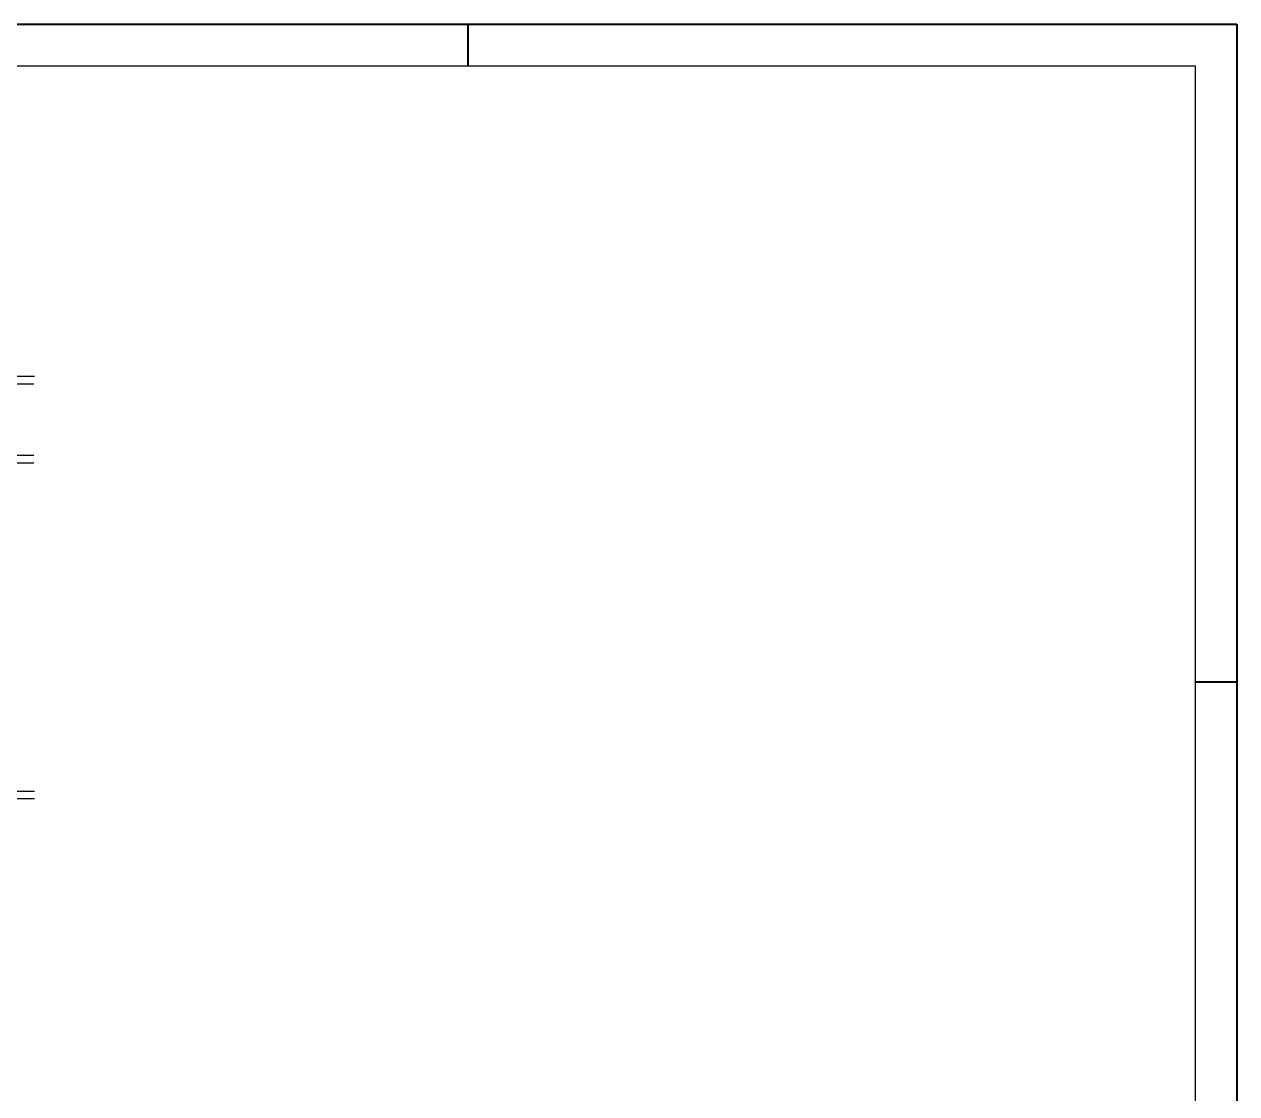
# Model space of a CAD drawing. Extents: x 17311 to 161354, y 153625 to 213544.
# Drawn here: x 21972 to 24320, y 211473 to 213544 of the extents above; entities that cross this region are included whole.
import ezdxf

# ---------------------------------------------------------------- set-up
doc = ezdxf.new("R2010")
doc.units = 0
doc.layers.get('0').update_dxf_attribs({"linetype": 'CONTINUOUS'})
doc.layers.add('FOLHA', color=255, linetype='CONTINUOUS', lineweight=40)
doc.layers.add('MTH-FACE-VIGA', color=7, linetype='CONTINUOUS')

msp = doc.modelspace()

# ---------------------------------------------------------------- linework, layer by layer
at = {"color": 30}
for p, q in [((17511.8, 213463.46), (24239.28, 213463.46)), ((24239.28, 213463.46), (24239.28, 205180.82))]:
    msp.add_line(p, q, dxfattribs=at)
at = {"layer": 'FOLHA'}
for p, q in [((17310.62, 213543.93), (24319.75, 213543.93)), ((22831.02, 213543.93), (22831.02, 213463.46)), ((24319.75, 213543.93), (24319.75, 205100.34)), ((24319.75, 212270.42), (24239.28, 212270.42))]:
    msp.add_line(p, q, dxfattribs=at)
at = {"layer": 'MTH-FACE-VIGA', "linetype": 'Continuous'}
for p, q in [((21992.18, 212861.73), (21793.44, 212861.73)), ((21793.44, 212847.73), (21990.68, 212847.73)), ((21990.68, 212708.73), (21794.94, 212708.73)), ((21793.44, 212694.73), (21990.68, 212694.73)), ((21992.18, 212058.73), (21794.94, 212058.73)), ((21793.44, 212044.73), (21992.18, 212044.73))]:
    msp.add_line(p, q, dxfattribs=at)

doc.saveas('drawing.dxf')
